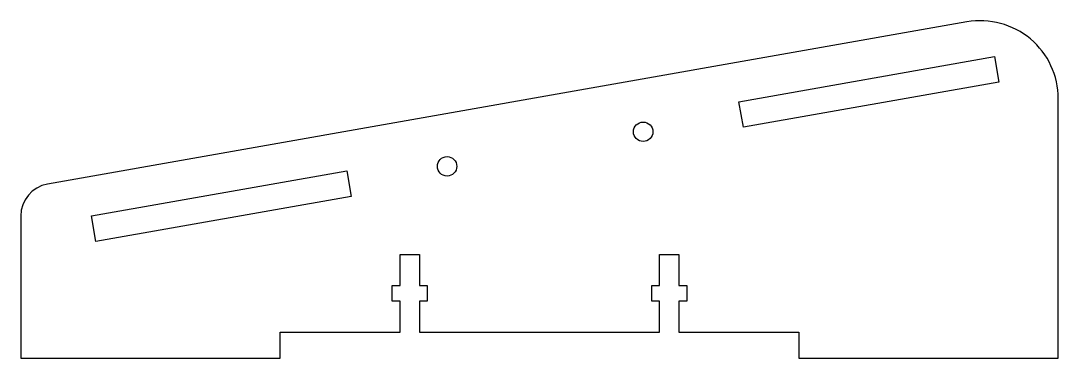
# Model space of a CAD drawing. Header units: millimetres. Extents: x 0 to 160, y 0 to 52.
import ezdxf

# ---------------------------------------------------------------- set-up
doc = ezdxf.new("R2010")
doc.units = ezdxf.units.MM

msp = doc.modelspace()

# ---------------------------------------------------------------- linework, layer by layer
msp.add_lwpolyline([(4.13, 26.84, 0.36397), (0, 21.92), (0, 0), (40, 0), (40, 4), (58.5, 4), (58.5, 8.8), (57.3, 8.8), (57.3, 11.2), (58.5, 11.2), (58.5, 16), (61.5, 16), (61.5, 11.2), (62.7, 11.2), (62.7, 8.8), (61.5, 8.8), (61.5, 4), (98.5, 4), (98.5, 8.8), (97.3, 8.8), (97.3, 11.2), (98.5, 11.2), (98.5, 16), (101.5, 16), (101.5, 11.2), (102.7, 11.2), (102.7, 8.8), (101.5, 8.8), (101.5, 4), (120, 4), (120, 0), (160, 0), (160, 40.02, 0.466308), (145.92, 51.84)], format="xyb", close=True)
for points in [[(110.76, 39.55), (150.15, 46.49), (150.85, 42.56), (111.45, 35.61)], [(11.58, 18), (10.89, 21.94), (50.28, 28.89), (50.98, 24.95)]]:
    msp.add_lwpolyline(points, close=True)
for centre in [(95.99, 34.91), (65.75, 29.58)]:
    msp.add_circle(centre, 1.5)

doc.saveas('drawing.dxf')
